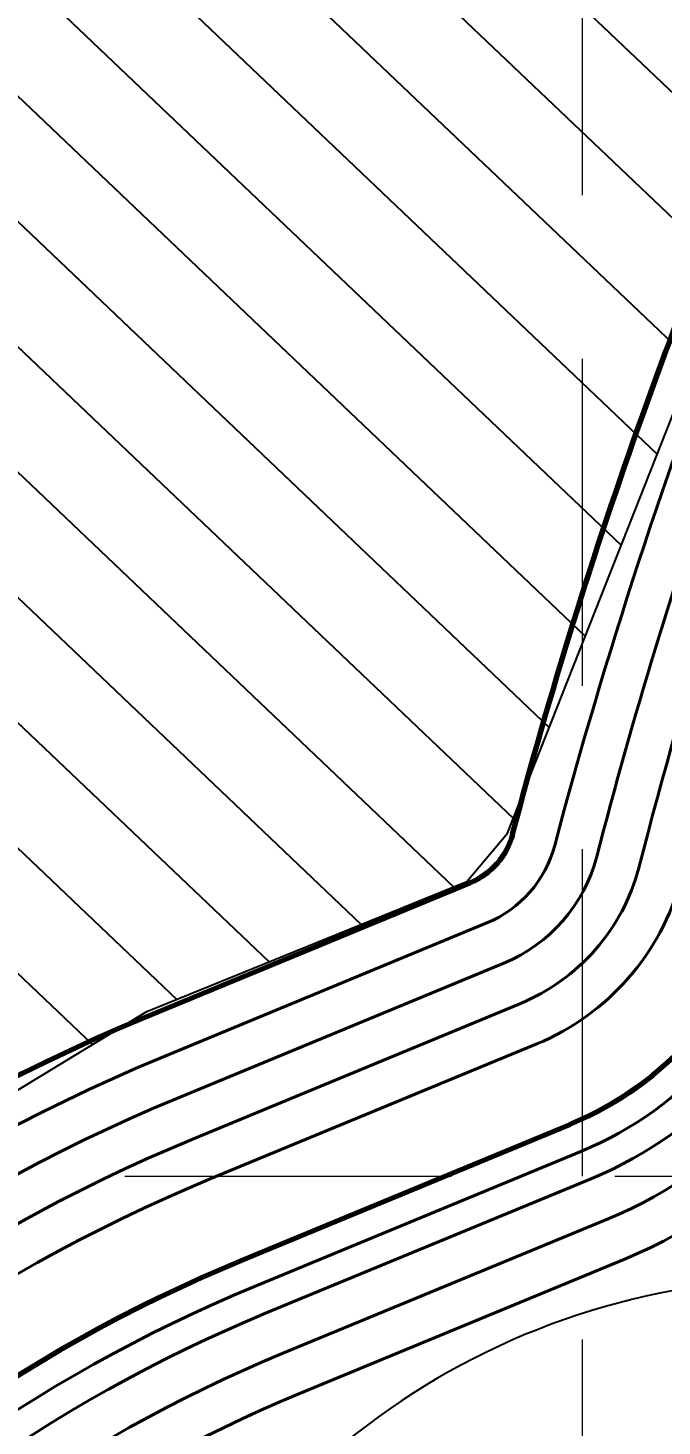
# Model space of a CAD drawing. Header units: inches. Extents: x -5337 to 1057, y 15227 to 19227.
# Drawn here: x -2876.3 to -2832.6, y 16112.3 to 16208.5 of the extents above; entities that cross this region are included whole.
import ezdxf
from ezdxf.enums import TextEntityAlignment as Align

# ---------------------------------------------------------------- set-up
doc = ezdxf.new("R2010")
doc.units = ezdxf.units.IN
doc.header["$LTSCALE"] = 150
doc.header["$MEASUREMENT"] = 0
doc.linetypes.add('HIDDEN', pattern=[0.375, 0.25, -0.125])
for name, color, linetype in [('COMT-MIN', 84, 'Continuous'), ('CONT-MJR', 84, 'Continuous'), ('grid', 7, 'HIDDEN'), ('LOT NUM', 7, 'Continuous'), ('ROW', 7, 'Continuous')]:
    doc.layers.add(name, color=color, linetype=linetype)
doc.styles.get("Standard").update_dxf_attribs({"font": 'ARIAL.TTF', "height": 25})

msp = doc.modelspace()

# ---------------------------------------------------------------- linework, layer by layer
at = {"color": 5}
for p, q in [((-2914.462, 16282.53), (-2825.554, 16197.988)), ((-2918.453, 16277.7), (-2828.03, 16191.718)), ((-2922.444, 16272.87), (-2830.507, 16185.449)), ((-2926.435, 16268.041), (-2832.983, 16179.179)), ((-2930.426, 16263.211), (-2835.46, 16172.909)), ((-2934.417, 16258.382), (-2837.936, 16166.64)), ((-2939.489, 16254.581), (-2840.413, 16160.37)), ((-2945.273, 16251.456), (-2842.89, 16154.101)), ((-2951.057, 16248.331), (-2847.004, 16149.388)), ((-2956.841, 16245.206), (-2853.361, 16146.809)), ((-2962.624, 16242.081), (-2859.718, 16144.229)), ((-2968.408, 16238.957), (-2866.076, 16141.65)), ((-2974.192, 16235.832), (-2871.88, 16138.545)), ((-2843.289, 16153.089), (-2811.358, 16233.927)), ((-2846.085, 16149.761), (-2843.289, 16153.089)), ((-2868.144, 16140.811), (-2846.085, 16149.761)), ((-2900.815, 16120.997), (-2868.144, 16140.811))]:
    msp.add_line(p, q, dxfattribs=at)
at = {"layer": 'COMT-MIN', "color": 5, "linetype": 'Continuous', "lineweight": 40}
for p, q in [((-2867.209, 16137.606), (-2844.708, 16146.908)), ((-2866.063, 16134.834), (-2843.55, 16144.14)), ((-2864.917, 16132.061), (-2842.452, 16141.348)), ((-2863.771, 16129.289), (-2841.282, 16138.585)), ((-2860.715, 16121.896), (-2838.249, 16131.183)), ((-2859.951, 16120.047), (-2837.488, 16129.333)), ((-2858.805, 16117.275), (-2836.362, 16126.552)), ((-2857.659, 16114.502), (-2835.17, 16123.799))]:
    msp.add_line(p, q, dxfattribs=at)
at = {"layer": 'COMT-MIN', "color": 5, "linetype": 'Continuous', "lineweight": 40, "extrusion": (0, 0, -1)}
for centre, radius, start, end in [((2490.765, 16059.277), 361.44, 14.90494, 27.80032), ((2519.46, 16070.491), 324.844, 14.29618, 28.3963), ((2521.428, 16070.302), 325.984, 14.41897, 24.84162), ((2847.776, 16154.296), 8, 194.85516, 247.44977), ((2847.776, 16154.296), 11, 194.85516, 247.40697), ((2847.776, 16154.296), 14, 194.85516, 247.64879), ((2847.776, 16154.296), 17, 194.85516, 247.54111), ((2847.776, 16154.296), 25, 194.85516, 247.59817), ((2847.776, 16154.296), 27, 194.85516, 247.60184), ((2847.776, 16154.296), 30, 194.85516, 247.63706), ((2847.776, 16154.296), 33, 194.85516, 247.54107), ((2820.603, 16024.86), 122, 14.50002, 67.54112), ((2820.603, 16024.86), 119, 14.50002, 67.54112), ((2820.603, 16024.86), 116, 14.50002, 67.54112), ((2820.603, 16024.86), 113, 14.50002, 67.54112), ((2820.603, 16024.86), 105, 14.50002, 67.54112), ((2820.603, 16024.86), 103, 14.50002, 67.54112), ((2820.603, 16024.86), 100, 14.50002, 67.54112), ((2820.603, 16024.86), 97, 14.50002, 67.54112)]:
    msp.add_arc(centre, radius, start, end, dxfattribs=at)
at = {"layer": 'CONT-MJR', "color": 5, "linetype": 'Continuous', "lineweight": 70}
for p, q in [((-2868.355, 16140.379), (-2845.866, 16149.675)), ((-2861.479, 16123.744), (-2838.99, 16133.04))]:
    msp.add_line(p, q, dxfattribs=at)
at = {"layer": 'CONT-MJR', "color": 5, "linetype": 'Continuous', "lineweight": 70, "extrusion": (0, 0, -1)}
for centre, radius, start, end in [((2493.35, 16060.287), 361.682, 14.85516, 24.43577), ((2847.776, 16154.296), 5, 194.85516, 247.54107), ((2847.776, 16154.296), 23, 194.85516, 247.5412), ((2820.603, 16024.86), 125, 14.50002, 67.54112), ((2820.603, 16024.86), 107, 14.50002, 67.54112)]:
    msp.add_arc(centre, radius, start, end, dxfattribs=at)
at = {"layer": 'grid', "color": 252, "linetype": 'HIDDEN', "lineweight": 0, "ltscale": 0.6}
for p, q in [((-2838.144, 19121.984), (-2838.144, 15630.294)), ((-5232.144, 16129.484), (952.356, 16129.484))]:
    msp.add_line(p, q, dxfattribs=at)
at = {"layer": 'ROW'}
msp.add_arc((-2822.852, 16072.424), 50, 99.06106, 312.81675, dxfattribs=at)

# ---------------------------------------------------------------- texts
at = {"layer": 'LOT NUM', "color": 5}
msp.add_text('HARBOR LAKE', height=23.98142, rotation=43.89137, dxfattribs=at).set_placement((-2962.474, 16161.737), align=Align.MIDDLE_LEFT)

doc.saveas('drawing.dxf')
